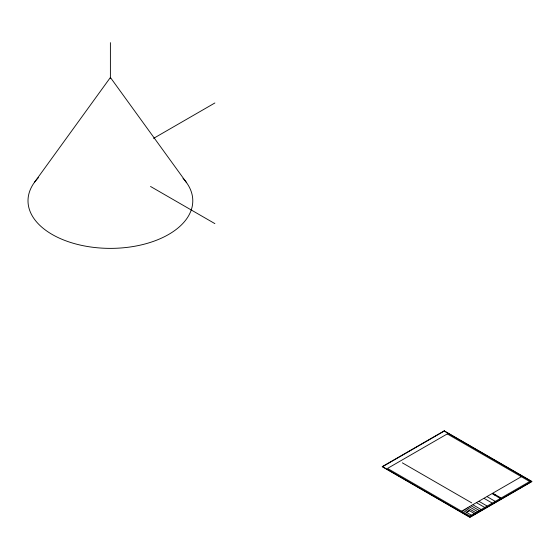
<?xml version="1.0" encoding="UTF-8"?>
<svg xmlns="http://www.w3.org/2000/svg" width="560" height="560" viewBox="0 0 560 560"><rect width="100%" height="100%" fill="white"/><g stroke="black" fill="none" stroke-linecap="round" stroke-linejoin="round"><path stroke-width="0.84" d="M34.37 182.462L110.397 77.476L186.62 182.742M153.552 138.383L214.879 102.977M461.58 511.196L521.339 476.693M494.935 495.271L495.628 494.879M466.529 512.365L469.448 510.678M497.511 496.762L498.204 496.363M150.521 186.466L214.879 223.622M493.052 493.388L500.78 497.854M492.359 493.787L500.094 498.253M487.242 496.741L494.97 501.207M484.253 498.47L491.981 502.929M479.129 501.424L486.864 505.89M476.714 502.817L484.449 507.283M402.325 462.833L471.695 502.88M473.102 504.903L480.837 509.369M471.324 505.932L479.059 510.391M469.546 506.954L477.281 511.42M467.775 507.983L475.503 512.442M466.277 508.844L474.012 513.31M464.814 509.691L467.985 511.518M463.351 510.531L471.086 514.997M110.397 42.651L110.397 78.498M183.008 178.325A82.397 47.572 0 0 1 109.767 248.374A82.397 47.572 0 0 1 38.381 177.695M444.234 430.843L382.165 466.676L469.938 517.349L532 481.516L444.234 430.843M444.234 431.088L382.585 466.676L469.938 517.111L531.58 481.516L444.234 431.088M447.265 433.923L387.499 468.426L469.938 516.019L529.704 481.516L447.265 433.923"/></g></svg>
